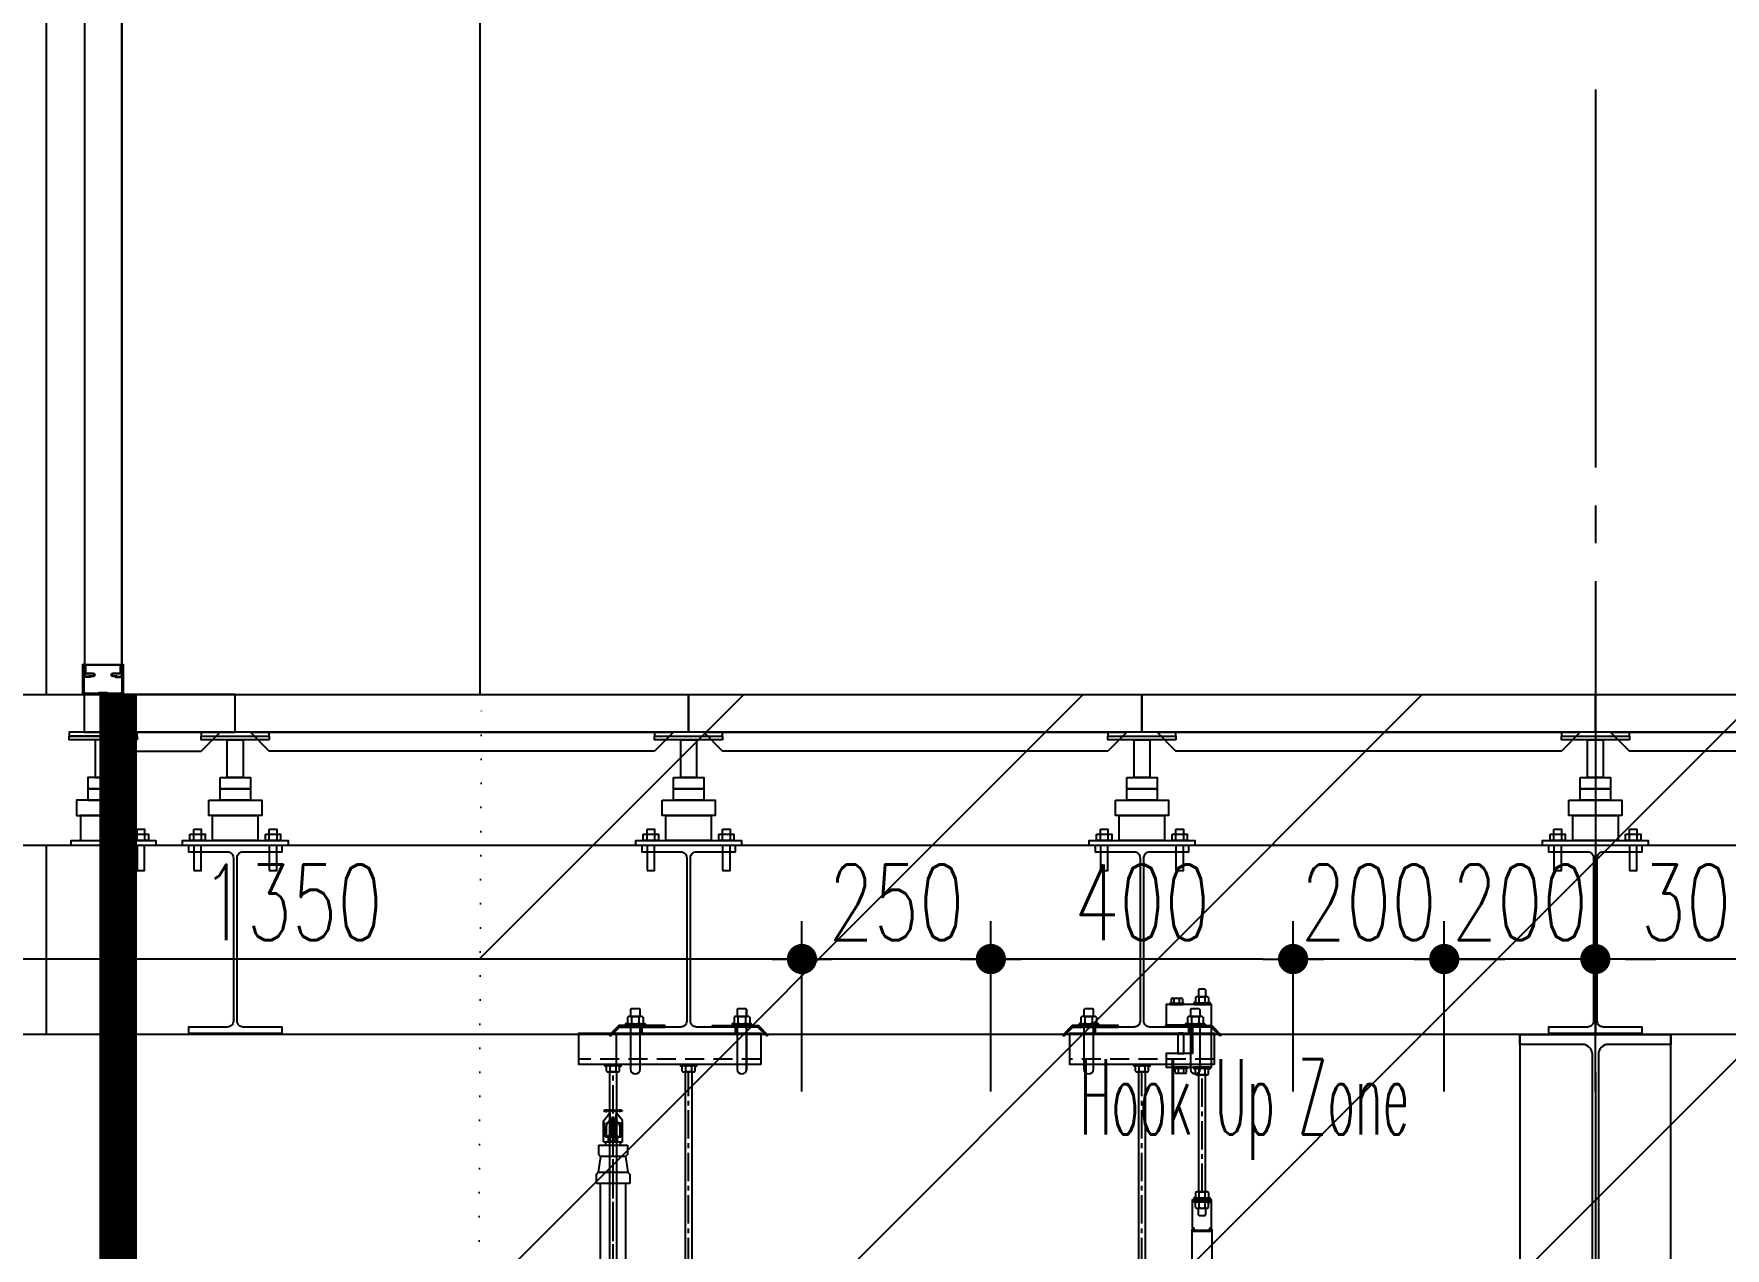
# Model space of a CAD drawing. Header units: millimetres. Extents: x -192235 to 515711, y 45168 to 947868.
# Drawn here: x 130333 to 132572, y 465968 to 467574 of the extents above; entities that cross this region are included whole.
import ezdxf
from ezdxf.enums import TextEntityAlignment as Align

# ---------------------------------------------------------------- set-up
doc = ezdxf.new("R2010")
doc.units = ezdxf.units.MM
doc.header["$LTSCALE"] = 1000
doc.header["$PDMODE"] = 1
for name, pattern in [('CENTER2', [1.125, 0.75, -0.125, 0.125, -0.125]), ('DOT2', [3.175, 0, -3.175]), ('HIDDEN', [0.375, 0.25, -0.125]), ('TPH12-SEC-@20-1$0$CENTERK0', [0.65, 0.5, -0.05, 0.05, -0.05]), ('TPH12-SEC-@20-1$0$CENTERK5', [6.916, 6.667, -0.083, 0.083, -0.083])]:
    doc.linetypes.add(name, pattern=pattern)
for name, color, linetype in [('0-LEVEL LINE', 4, 'DOT2'), ('0-tool', 1, 'Continuous'), ('FS-EQ', 10, 'Continuous'), ('FS-LINE', 10, 'Continuous'), ('FS-Support-1', 2, 'Continuous'), ('LED-Light-L25', 7, 'Continuous'), ('LIGHTING', 2, 'Continuous'), ('LIGHTING-W', 7, 'Continuous'), ('M-DIM', 1, 'Continuous'), ('SM-SEC-Cm$0$SUPPORT', 2, 'Continuous'), ('SUPPORT', 2, 'Continuous'), ('TPH12-SEC-@20-1$0$H-SIN', 252, 'TPH12-SEC-@20-1$0$CENTERK5'), ('TPH12-SEC-@20-1$0$KABE1', 252, 'Continuous'), ('TPH12-SEC-@20-1$0$STEEL-NEDA', 252, 'Continuous'), ('TPH12-SEC-@20-1$0$STEEL2', 252, 'Continuous'), ('TPH12-SEC-@20-1$0$STEEL3', 252, 'Continuous'), ('WY-J-D', 2, 'Continuous'), ('WY-J-U', 2, 'Continuous'), ('YCD-Xfa-Sec-24$0$partition-S', 3, 'Continuous'), ('YCD-Xfa-Sec-24$0$Raised Floor', 1, 'Continuous'), ('YCD-Xfa-Sec-24$0$SEC-RF', 1, 'Continuous'), ('YFM1P-短$0$M-FOUN', 252, 'Continuous')]:
    doc.layers.add(name, color=color, linetype=linetype)
doc.styles.add('aa-txt', font='simplex.shx', dxfattribs={"width": 0.7, "bigfont": 'chineset.shx'})
doc.styles.add('ROMAND', font='romand', dxfattribs={"height": 5})
doc.dimstyles.new('50-DIM', dxfattribs={"dimscale": 50, "dimtxt": 2, "dimasz": 0.8, "dimexe": 1, "dimexo": 1, "dimgap": 0.5, "dimtad": 1, "dimdec": 0, "dimdsep": 46, "dimtxsty": 'aa-txt', "dimblk": 'DOT', "dimcen": 5, "dimclrd": 256, "dimclre": 256, "dimclrt": 256, "dimadec": 0, "dimazin": 0, "dimtfac": 1, "dimtdec": 0, "dimtix": 1, "dimtmove": 2, "dimatfit": 3, "dimldrblk": 'DOT', "dimfxl": 1, "dimtolj": 1, "dimtzin": 0, "dimarcsym": 0})

# ---------------------------------------------------------------- blocks, each defined once
blk = doc.blocks.new('TPH12-SEC-@20-1')
at = {"layer": 'TPH12-SEC-@20-1$0$H-SIN'}
blk.add_line((83854.8, 466700), (201769.6, 466700), dxfattribs=at)
at = {"layer": 'TPH12-SEC-@20-1$0$KABE1'}
blk.add_lwpolyline([(133000, 466700), (133000, 466500), (130000, 466500), (130000, 466700), (133000, 466700)], dxfattribs=at)
at = {"layer": 'TPH12-SEC-@20-1$0$STEEL-NEDA'}
for points in [[(130662, 466500), (130538, 466500), (130538, 466492), (130589.5, 466492, -0.414214), (130597.5, 466484), (130597.5, 466268, -0.414214), (130589.5, 466260), (130538, 466260), (130538, 466252), (130662, 466252), (130662, 466260), (130610.5, 466260, -0.414214), (130602.5, 466268), (130602.5, 466484, -0.414214), (130610.5, 466492), (130662, 466492)], [(131262, 466500), (131138, 466500), (131138, 466492), (131189.5, 466492, -0.414214), (131197.5, 466484), (131197.5, 466268, -0.414214), (131189.5, 466260), (131138, 466260), (131138, 466252), (131262, 466252), (131262, 466260), (131210.5, 466260, -0.414214), (131202.5, 466268), (131202.5, 466484, -0.414214), (131210.5, 466492), (131262, 466492)], [(131862, 466500), (131738, 466500), (131738, 466492), (131789.5, 466492, -0.414214), (131797.5, 466484), (131797.5, 466268, -0.414214), (131789.5, 466260), (131738, 466260), (131738, 466252), (131862, 466252), (131862, 466260), (131810.5, 466260, -0.414214), (131802.5, 466268), (131802.5, 466484, -0.414214), (131810.5, 466492), (131862, 466492)], [(132462, 466500), (132338, 466500), (132338, 466492), (132389.5, 466492, -0.414214), (132397.5, 466484), (132397.5, 466268, -0.414214), (132389.5, 466260), (132338, 466260), (132338, 466252), (132462, 466252), (132462, 466260), (132410.5, 466260, -0.414214), (132402.5, 466268), (132402.5, 466484, -0.414214), (132410.5, 466492), (132462, 466492)]]:
    blk.add_lwpolyline(points, format="xyb", close=True, dxfattribs=at)
at = {"layer": 'TPH12-SEC-@20-1$0$STEEL2'}
blk.add_lwpolyline([(132300, 466250), (132500, 466250), (132500, 466237), (132417, 466237, 0.414214), (132404, 466224), (132404, 465876, 0.414214), (132417, 465863), (132500, 465863), (132500, 465850), (132300, 465850), (132300, 465863), (132383, 465863, 0.414214), (132396, 465876), (132396, 466224, 0.414214), (132383, 466237), (132300, 466237)], format="xyb", close=True, dxfattribs=at)
at = {"layer": 'TPH12-SEC-@20-1$0$STEEL3'}
for p, q in [((130350, 475650), (130350, 466700)), ((130350, 466500), (130350, 466250)), ((145000, 466250), (130000, 466250))]:
    blk.add_line(p, q, dxfattribs=at)
at = {"layer": 'TPH12-SEC-@20-1$0$STEEL3', "linetype": 'TPH12-SEC-@20-1$0$CENTERK0'}
blk.add_line((132400, 467500), (132400, 462400), dxfattribs=at)
at = {"layer": 'TPH12-SEC-@20-1$0$STEEL3'}
blk.add_lwpolyline([(132300, 463950), (132500, 463950), (132500, 466250), (132300, 466250)], close=True, dxfattribs=at)
blk = doc.blocks.new('YFM1P-短')
at = {"layer": 'YFM1P-短$0$M-FOUN', "color": 2, "const_width": 50}
blk.add_lwpolyline([(159555, 465850), (159555, 466700)], dxfattribs=at)
blk = doc.blocks.new('DOT')
at = {"color": 0}
blk.add_line((-1, 0), (1, 0), dxfattribs=at)
at = {"color": 3, "const_width": 0.5}
blk.add_lwpolyline([(-0.25, 0, 1), (0.25, 0, 1)], format="xyb", close=True, dxfattribs=at)
blk = doc.blocks.new('*D174')
at = {"layer": 'DEFPOINTS', "color": 0, "transparency": 16777216}
for p in [(131350, 466350), (131350, 466125), (131600, 466125)]:
    blk.add_point(p, dxfattribs=at)
at = {"layer": 'M-DIM', "lineweight": -2, "transparency": 16777216}
for p, q in [((131350, 466175), (131350, 466400)), ((131600, 466175), (131600, 466400)), ((131560, 466350), (131390, 466350))]:
    blk.add_line(p, q, dxfattribs=at)
at = {"layer": 'M-DIM', "lineweight": -2, "transparency": 16777216, "xscale": 40, "yscale": 40, "zscale": 40, "rotation": 180}
blk.add_blockref('DOT', (131350, 466350), dxfattribs=at)
at = {"layer": 'M-DIM', "lineweight": -2, "transparency": 16777216, "xscale": 40, "yscale": 40, "zscale": 40}
blk.add_blockref('DOT', (131600, 466350), dxfattribs=at)
at = {"layer": 'M-DIM', "transparency": 16777216, "insert": (131475, 466425), "char_height": 100, "attachment_point": 5, "style": 'aa-txt'}
blk.add_mtext('\\A1;250', dxfattribs=at)
blk = doc.blocks.new('_Dot')
at = {"color": 0, "linetype": 'ByBlock', "lineweight": -2}
blk.add_line((-0.5, 0), (-1, 0), dxfattribs=at)
at = {"color": 0, "linetype": 'ByBlock', "const_width": 0.5}
blk.add_lwpolyline([(-0.25, 0, 1), (0.25, 0, 1)], format="xyb", close=True, dxfattribs=at)
blk = doc.blocks.new('*D176')
at = {"layer": 'DEFPOINTS', "color": 0, "transparency": 16777216}
for p in [(131600, 466350), (131600, 466125), (132000, 466125)]:
    blk.add_point(p, dxfattribs=at)
at = {"layer": 'M-DIM', "lineweight": -2, "transparency": 16777216}
for p, q in [((131600, 466175), (131600, 466400)), ((132000, 466175), (132000, 466400)), ((131960, 466350), (131640, 466350))]:
    blk.add_line(p, q, dxfattribs=at)
at = {"layer": 'M-DIM', "lineweight": -2, "transparency": 16777216, "xscale": 40, "yscale": 40, "zscale": 40, "rotation": 180}
blk.add_blockref('DOT', (131600, 466350), dxfattribs=at)
at = {"layer": 'M-DIM', "lineweight": -2, "transparency": 16777216, "xscale": 40, "yscale": 40, "zscale": 40}
blk.add_blockref('DOT', (132000, 466350), dxfattribs=at)
at = {"layer": 'M-DIM', "transparency": 16777216, "insert": (131800, 466425), "char_height": 100, "attachment_point": 5, "style": 'aa-txt'}
blk.add_mtext('\\A1;400', dxfattribs=at)
blk = doc.blocks.new('*D177')
at = {"layer": 'DEFPOINTS', "color": 0, "transparency": 16777216}
for p in [(132000, 466350), (132000, 466125), (132200, 466125)]:
    blk.add_point(p, dxfattribs=at)
at = {"layer": 'M-DIM', "lineweight": -2, "transparency": 16777216}
for p, q in [((132000, 466175), (132000, 466400)), ((132200, 466175), (132200, 466400)), ((131960, 466350), (131920, 466350)), ((132200, 466350), (132000, 466350)), ((132240, 466350), (132280, 466350))]:
    blk.add_line(p, q, dxfattribs=at)
at = {"layer": 'M-DIM', "lineweight": -2, "transparency": 16777216, "xscale": 40, "yscale": 40, "zscale": 40}
blk.add_blockref('DOT', (132000, 466350), dxfattribs=at)
at = {"layer": 'M-DIM', "lineweight": -2, "transparency": 16777216, "xscale": 40, "yscale": 40, "zscale": 40, "rotation": 180}
blk.add_blockref('DOT', (132200, 466350), dxfattribs=at)
at = {"layer": 'M-DIM', "transparency": 16777216, "insert": (132100, 466425), "char_height": 100, "attachment_point": 5, "style": 'aa-txt'}
blk.add_mtext('\\A1;200', dxfattribs=at)
blk = doc.blocks.new('*D178')
at = {"layer": 'DEFPOINTS', "color": 0, "transparency": 16777216}
for p in [(132200, 466350), (132200, 466125), (132400, 466125)]:
    blk.add_point(p, dxfattribs=at)
at = {"layer": 'M-DIM', "lineweight": -2, "transparency": 16777216}
for p, q in [((132200, 466175), (132200, 466400)), ((132400, 466175), (132400, 466400)), ((132160, 466350), (132120, 466350)), ((132400, 466350), (132200, 466350)), ((132440, 466350), (132480, 466350))]:
    blk.add_line(p, q, dxfattribs=at)
at = {"layer": 'M-DIM', "lineweight": -2, "transparency": 16777216, "xscale": 40, "yscale": 40, "zscale": 40}
blk.add_blockref('DOT', (132200, 466350), dxfattribs=at)
at = {"layer": 'M-DIM', "lineweight": -2, "transparency": 16777216, "xscale": 40, "yscale": 40, "zscale": 40, "rotation": 180}
blk.add_blockref('DOT', (132400, 466350), dxfattribs=at)
at = {"layer": 'M-DIM', "transparency": 16777216, "insert": (132300, 466425), "char_height": 100, "attachment_point": 5, "style": 'aa-txt'}
blk.add_mtext('\\A1;200', dxfattribs=at)
blk = doc.blocks.new('*D192')
at = {"layer": 'DEFPOINTS', "color": 0, "transparency": 16777216}
for p in [(132400, 466350), (132400, 466125), (132700, 466125)]:
    blk.add_point(p, dxfattribs=at)
at = {"layer": 'M-DIM', "lineweight": -2, "transparency": 16777216}
for p, q in [((132400, 466175), (132400, 466400)), ((132700, 466175), (132700, 466400)), ((132660, 466350), (132440, 466350))]:
    blk.add_line(p, q, dxfattribs=at)
at = {"layer": 'M-DIM', "lineweight": -2, "transparency": 16777216, "xscale": 40, "yscale": 40, "zscale": 40, "rotation": 180}
blk.add_blockref('DOT', (132400, 466350), dxfattribs=at)
at = {"layer": 'M-DIM', "lineweight": -2, "transparency": 16777216, "xscale": 40, "yscale": 40, "zscale": 40}
blk.add_blockref('DOT', (132700, 466350), dxfattribs=at)
at = {"layer": 'M-DIM', "transparency": 16777216, "insert": (132550, 466425), "char_height": 100, "attachment_point": 5, "style": 'aa-txt'}
blk.add_mtext('\\A1;300', dxfattribs=at)
blk = doc.blocks.new('*D199')
at = {"layer": 'DEFPOINTS', "color": 0, "transparency": 16777216}
for p in [(130000, 466350), (130000, 466125), (131350, 466125)]:
    blk.add_point(p, dxfattribs=at)
at = {"layer": 'M-DIM', "lineweight": -2, "transparency": 16777216}
for p, q in [((130000, 466175), (130000, 466400)), ((131350, 466175), (131350, 466400)), ((131310, 466350), (130040, 466350))]:
    blk.add_line(p, q, dxfattribs=at)
at = {"layer": 'M-DIM', "lineweight": -2, "transparency": 16777216, "xscale": 40, "yscale": 40, "zscale": 40, "rotation": 180}
blk.add_blockref('DOT', (130000, 466350), dxfattribs=at)
at = {"layer": 'M-DIM', "lineweight": -2, "transparency": 16777216, "xscale": 40, "yscale": 40, "zscale": 40}
blk.add_blockref('DOT', (131350, 466350), dxfattribs=at)
at = {"layer": 'M-DIM', "transparency": 16777216, "insert": (130675, 466425), "char_height": 100, "attachment_point": 5, "style": 'aa-txt'}
blk.add_mtext('\\A1;1350', dxfattribs=at)
blk = doc.blocks.new('SP-H-1')
at = {"layer": 'FS-EQ'}
for p, q in [((-1.24, 8.35), (-0.45, 9.3)), ((-1.21, 9.66), (-1.21, 9.57)), ((-1.21, 9.66), (-1.13, 9.66)), ((-1.21, 9.57), (-1.13, 9.57)), ((-1.13, 9.66), (-1.13, 9.57)), ((-1.13, 9.63), (-1.13, 9.57)), ((-0.99, 9.62), (-0.77, 9.61)), ((-0.99, 9.62), (-0.99, 9.53)), ((-0.99, 9.53), (-0.77, 9.52)), ((-0.83, 9.7), (0.83, 9.7)), ((-0.77, 9.61), (-0.77, 9.52)), ((-0.62, 9.61), (-0.35, 9.61)), ((-0.62, 9.61), (-0.62, 9.52)), ((-0.62, 9.52), (-0.35, 9.52)), ((-0.35, 9.61), (-0.35, 9.52)), ((-0.14, 9.6), (-0.13, 9.66)), ((-0.14, 9.61), (0.14, 9.61)), ((-0.14, 9.61), (-0.14, 9.52)), ((-0.14, 9.52), (0.14, 9.52)), ((0.14, 9.6), (0.13, 9.66)), ((0.14, 9.61), (0.14, 9.52)), ((0.35, 9.61), (0.35, 9.52)), ((0.62, 9.61), (0.35, 9.61)), ((0.62, 9.52), (0.35, 9.52)), ((1.24, 8.35), (0.45, 9.3)), ((0.62, 9.61), (0.62, 9.52)), ((0.99, 9.62), (0.77, 9.61)), ((0.77, 9.61), (0.77, 9.52)), ((0.99, 9.53), (0.77, 9.52)), ((0.99, 9.62), (0.99, 9.53)), ((1.13, 9.66), (1.13, 9.57)), ((1.22, 9.66), (1.13, 9.66)), ((1.13, 9.63), (1.13, 9.57)), ((1.22, 9.57), (1.13, 9.57)), ((1.22, 9.66), (1.22, 9.57)), ((1.22, 9.6), (1.22, 9.57)), ((-1.25, 5.5), (-1.25, 8.29)), ((-1.02, 6.2), (-1.24, 8.25)), ((-0.9, 8.07), (-0.9, 6.2)), ((-0.3, 8.55), (-0.79, 7.9)), ((-0.32, 8.6), (0.32, 8.6)), ((-0.3, 8.55), (0.3, 8.55)), ((-0.25, 8.16), (-0.25, 6.4)), ((0.25, 8.16), (0.25, 6.4)), ((0.3, 8.55), (0.79, 7.9)), ((0.9, 8.1), (0.9, 6.2)), ((1.03, 6.2), (1.24, 8.25)), ((1.25, 5.5), (1.25, 8.29)), ((-1.9, 5.1), (1.9, 5.1)), ((-1.25, 5.5), (1.25, 5.5)), ((-1.02, 6.2), (1.03, 6.2)), ((-0.6, 5.5), (-0.6, 6.4)), ((-0.6, 6.4), (0.6, 6.4)), ((0.6, 5.5), (0.6, 6.4))]:
    blk.add_line(p, q, dxfattribs=at)
for centre, radius, start, end in [((-0.93, 8.75), 0.955, 84.0829, 107.6622), ((-0.92, 9.1), 0.592, 87.634, 110.8646), ((-0.74, 9.01), 0.681, 107.7143, 125.0736), ((-0.75, 9.26), 0.433, 91.8537, 123.1257), ((-0.83, 9.35), 0.347, 78.6251, 99.8563), ((-0.49, 9.38), 0.315, 104.4487, 153.9759), ((-0.6, 9.46), 0.226, 88.1263, 139.7268), ((-0.46, 9.49), 0.204, 100.0382, 141.9173), ((-0.56, 8.91), 0.784, 84.9677, 92.2638), ((2.27, 9.44), 2.72, 178.7323, 199.1653), ((-0.26, 9.6), 0.0861, 105.0543, 169.5675), ((-0.09, 9.48), 0.262, 131.7568, 170.5499), ((-0.23, 9.53), 0.161, 53.7998, 110.9693), ((-0.21, 9.56), 0.123, 53.4161, 115.819), ((0.23, 9.53), 0.161, 69.0307, 126.2002), ((0.21, 9.56), 0.123, 64.181, 126.5839), ((0.09, 9.48), 0.262, 9.4501, 48.2432), ((0.26, 9.6), 0.0861, 10.4325, 74.9457), ((-2.27, 9.44), 2.72, 340.8347, 1.2677), ((0.56, 8.91), 0.784, 87.7362, 95.0323), ((0.46, 9.49), 0.204, 38.0827, 79.9618), ((0.49, 9.38), 0.315, 26.0241, 75.5513), ((0.6, 9.46), 0.226, 40.2732, 91.8737), ((0.83, 9.35), 0.347, 80.1437, 101.3749), ((0.75, 9.26), 0.433, 56.8743, 88.1463), ((0.93, 8.75), 0.955, 72.3378, 95.9171), ((0.92, 9.1), 0.592, 69.1354, 92.366), ((0.74, 9.01), 0.681, 54.9264, 72.2857), ((-1.11, 8.29), 0.139, 157.0298, 197.1193), ((-0.51, 7.64), 0.388, 136.5249, 182.9908), ((0, 8.12), 0.254, 10.4828, 169.5172), ((-0.03, 8.43), 0.184, 139.0501, 221.9684), ((0.03, 8.43), 0.184, 318.6569, 40.9499), ((0.51, 7.64), 0.388, 357.0092, 43.4751), ((1.11, 8.29), 0.139, 342.8807, 22.9702), ((-1.24, 5.27), 0.303, 326.9119, 50.7686), ((1.33, 5.25), 0.371, 138.0713, 204.2482)]:
    blk.add_arc(centre, radius, start, end, dxfattribs=at)
at = {"layer": 'FS-LINE'}
for p, q in [((-1.9, 3.85), (-1.9, 5.1)), ((-1.9, 5.1), (1.9, 5.1)), ((1.9, 5.1), (1.9, 3.85)), ((-1.65, 3.6), (-1.95, 1.5)), ((-1.9, 3.85), (-1.65, 3.6)), ((1.9, 3.85), (1.65, 3.6)), ((1.65, 3.6), (1.95, 1.5)), ((-2.2, 1.25), (-1.95, 1.5)), ((-2.2, 0), (-2.2, 1.25)), ((2.2, 0), (-2.2, 0)), ((2.2, 1.25), (1.95, 1.5)), ((2.2, 1.25), (2.2, 0))]:
    blk.add_line(p, q, dxfattribs=at)
for points in [[(1.65, 3.6), (-1.65, 3.6)], [(-1.95, 1.5), (1.95, 1.5)]]:
    blk.add_lwpolyline(points, dxfattribs=at)
at = {"layer": 'FS-EQ', "style": 'ROMAND'}
blk.add_text('V27', height=0.35, rotation=180, dxfattribs=at).set_placement((0.01, 5.84), align=Align.MIDDLE)
blk = doc.blocks.new('Nut-M10')
for p, q in [((-10.9, 1.5), (-10.9, 0.5)), ((-8.7, 2.8), (-10.6, 2)), ((-10.4, 2), (10.4, 2)), ((-10.4, 0), (10.4, 0)), ((-8.7, 9.2), (-8.7, 2.8)), ((6.5, 10), (-6.5, 10)), ((-4.3, 9.2), (-4.3, 2.8)), ((4.3, 2.8), (4.3, 9.2)), ((8.7, 9.2), (8.7, 2.8)), ((8.7, 2.8), (10.6, 2)), ((10.9, 1.5), (10.9, 0.5))]:
    blk.add_line(p, q)
for centre, radius, start, end in [((-10.4, 1.5), 0.5, 90, 180), ((-10.4, 0.5), 0.5, 180, 270), ((-6.5, 6.7), 3.33, 49.441, 130.559), ((-6.5, 5.3), 3.33, 229.441, 310.559), ((0, -2.1), 12.1, 69.065, 110.935), ((0, 14.1), 12.1, 249.065, 290.935), ((6.5, 6.7), 3.33, 49.441, 130.559), ((6.5, 5.3), 3.33, 229.441, 310.559), ((10.4, 1.5), 0.5, 0, 90), ((10.4, 0.5), 0.5, 270, 0)]:
    blk.add_arc(centre, radius, start, end)
blk = doc.blocks.new('Nut-M8')
for p, q in [((-8.9, 1.2), (-8.9, 0.4)), ((-7.5, 2.2), (-8.7, 1.5)), ((-8.5, 1.6), (8.6, 1.6)), ((-8.5, 0), (8.6, 0)), ((-7.5, 7.3), (-7.5, 2.2)), ((5.6, 8), (-5.6, 8)), ((-3.8, 7.3), (-3.8, 2.2)), ((3.8, 2.2), (3.8, 7.3)), ((7.5, 7.3), (7.5, 2.2)), ((7.5, 2.2), (8.7, 1.5)), ((9, 1.2), (9, 0.4))]:
    blk.add_line(p, q)
for centre, radius, start, end in [((-8.5, 1.2), 0.4, 90, 180), ((-8.5, 0.4), 0.4, 180, 270), ((-5.6, 5), 3.03, 51.7868, 128.2132), ((-5.6, 4.6), 3.03, 231.7868, 308.2132), ((0, -3.2), 11.2, 70.3471, 109.6529), ((0, 12.8), 11.2, 250.3471, 289.6529), ((5.6, 5), 3.03, 51.7868, 128.2132), ((5.6, 4.6), 3.03, 231.7868, 308.2132), ((8.6, 1.2), 0.4, 0, 90), ((8.6, 0.4), 0.4, 270, 0)]:
    blk.add_arc(centre, radius, start, end)
blk = doc.blocks.new('Nut-M12')
for p, q in [((-13, 1.8), (-13, 0.6)), ((-10.4, 3.3), (-12.6, 2.3)), ((-12.4, 2.4), (12.4, 2.4)), ((-12.4, 0), (12.4, 0)), ((-10.4, 11), (-10.4, 3.3)), ((7.8, 12), (-7.8, 12)), ((-5.2, 11), (-5.2, 3.3)), ((5.2, 3.3), (5.2, 11)), ((10.4, 11), (10.4, 3.3)), ((10.4, 3.3), (12.6, 2.3)), ((13, 1.8), (13, 0.6))]:
    blk.add_line(p, q)
for centre, radius, start, end in [((-12.4, 1.8), 0.6, 90, 180), ((-12.4, 0.6), 0.6, 180, 270), ((-7.8, 8), 4.03, 49.8296, 130.1704), ((-7.8, 6.4), 4.03, 229.8296, 310.1704), ((0, -2.7), 14.7, 69.2784, 110.7216), ((0, 17.1), 14.7, 249.2784, 290.7216), ((7.8, 8), 4.03, 49.8296, 130.1704), ((7.8, 6.4), 4.03, 229.8296, 310.1704), ((12.4, 1.8), 0.6, 0, 90), ((12.4, 0.6), 0.6, 270, 0)]:
    blk.add_arc(centre, radius, start, end)
blk = doc.blocks.new('FS-L25-L-100')
at = {"layer": 'FS-LINE'}
h = blk.add_hatch(dxfattribs=at)
h.set_pattern_fill('ANSI31', color=1, scale=15, style=0)
h.set_pattern_definition([(45, (139728.326, 401638.76), (-33.67596, 33.67596), [])])
edge = h.paths.add_edge_path()
edge.add_arc((175500, 465660.2), 30.2, 90, 270)
edge.add_arc((175500, 465645.1), 15.1, 270, 450)
edge.add_arc((175500, 465675.2), 15.1, 90, 270, ccw=False)
at = {"layer": 'FS-LINE', "color": 1, "linetype": 'CENTER2', "ltscale": 0.05}
for p, q in [((175500, 465710.3), (175500, 466150)), ((175500, 465610), (175500, 465710.3)), ((175550.2, 465660.2), (175449.8, 465660.2))]:
    blk.add_line(p, q, dxfattribs=at)
at = {"layer": 'FS-LINE'}
for p, q in [((175483.3, 465711.5), (175483.3, 466053)), ((175516.7, 465711.5), (175516.7, 466053)), ((175483.3, 465695.5), (175480.3, 465689)), ((175516.7, 465695.5), (175519.7, 465689))]:
    blk.add_line(p, q, dxfattribs=at)
blk.add_lwpolyline([(175478.5, 465695.5), (175521.5, 465695.5), (175521.5, 465711.5), (175478.5, 465711.5)], close=True, dxfattribs=at)
blk.add_lwpolyline([(175500, 465690.3, 1), (175500, 465660.2, -1), (175500, 465630, -1)], format="xyb", close=True, dxfattribs=at)
for radius in [35, 30.2]:
    blk.add_circle((175500, 465660.2), radius, dxfattribs=at)
at = {"layer": 'FS-Support-1', "linetype": 'HIDDEN', "ltscale": 0.1}
blk.add_line((175695.5, 466217.7), (175454.5, 466217.7), dxfattribs=at)
at = {"layer": 'FS-Support-1', "linetype": 'CENTER2', "ltscale": 0.05}
blk.add_line((175500, 465752), (175500, 466200.7), dxfattribs=at)
at = {"layer": 'FS-Support-1', "ltscale": 0.1}
blk.add_lwpolyline([(175695.5, 466210.7), (175454.5, 466210.7), (175454.5, 466252), (175695.5, 466252)], close=True, dxfattribs=at)
at = {"layer": 'FS-Support-1'}
for points in [[(175500.8, 466252.2), (175508.5, 466260), (175568.5, 466260), (175568.5, 466262), (175507.7, 466262), (175499.4, 466253.7), (175500.8, 466252.2)], [(175703.5, 466248), (175691.5, 466260), (175631.5, 466260), (175631.5, 466262), (175692.3, 466262), (175704.9, 466249.4), (175703.5, 466248)]]:
    blk.add_lwpolyline(points, dxfattribs=at)
for points in [[(175535.8, 466204.3), (175535.8, 466260), (175523.1, 466260), (175523.1, 466204.3, 1)], [(175676.8, 466204.3), (175676.8, 466260), (175664.1, 466260), (175664.1, 466204.3, 1)]]:
    blk.add_lwpolyline(points, format="xyb", close=True, dxfattribs=at)
blk.add_lwpolyline([(175495.2, 465752), (175504.8, 465752), (175504.8, 466200.7), (175495.2, 466200.7)], close=True, dxfattribs=at)
at = {"layer": 'SUPPORT', "linetype": 'CENTER2', "ltscale": 0.05}
blk.add_line((175469.8, 465702), (175530.2, 465702), dxfattribs=at)
at = {"layer": 'SUPPORT'}
for points in [[(175524.1, 466284), (175523.1, 466283), (175523.1, 466274), (175535.8, 466274), (175535.8, 466283), (175534.8, 466284)], [(175665.1, 466284), (175664.1, 466283), (175664.1, 466274), (175676.8, 466274), (175676.8, 466283), (175675.8, 466284)], [(175522.8, 465739), (175477.2, 465739), (175466.8, 465733), (175466.8, 465687), (175463.8, 465687), (175463.8, 465734.7), (175476.4, 465742), (175523.6, 465742), (175536.2, 465734.7), (175536.2, 465687), (175533.2, 465687), (175533.2, 465733)], [(175503.8, 465719), (175504.8, 465720), (175504.8, 465729), (175495.2, 465729), (175495.2, 465720), (175496.2, 465719)], [(175469.8, 465698.1), (175469.8, 465706), (175530.2, 465706), (175530.2, 465698.1)], [(175554.2, 465705), (175553.2, 465706), (175544.2, 465706), (175544.2, 465698.1), (175553.2, 465698.1), (175554.2, 465699.1)]]:
    blk.add_lwpolyline(points, close=True, dxfattribs=at)
blk.add_lwpolyline([(175533.2, 465660.2, -1), (175466.8, 465660.2), (175466.8, 465717), (175469.8, 465717), (175469.8, 465660.2, 1), (175530.2, 465660.2), (175530.2, 465717), (175533.2, 465717)], format="xyb", close=True, dxfattribs=at)
at = {"layer": 'FS-LINE', "xscale": 10, "yscale": 10, "zscale": 10}
blk.add_blockref('SP-H-1', (175500, 466053), dxfattribs=at)
at = {"layer": 'SUPPORT'}
for name, p in [('Nut-M12', (175529.5, 466262)), ('Nut-M12', (175670.5, 466262)), ('Nut-M10', (175500, 465742))]:
    blk.add_blockref(name, p, dxfattribs=at)
for name, p, rotation in [('Nut-M10', (175500, 466210.7), 180), ('Nut-M10', (175500, 465739), 180), ('Nut-M8', (175463.8, 465702), 90), ('Nut-M8', (175536.2, 465702), 270)]:
    blk.add_blockref(name, p, dxfattribs=dict(at, rotation=rotation))
blk = doc.blocks.new('SP-L25-25')
at = {"layer": 'FS-LINE'}
blk.add_blockref('FS-L25-L-100', (-44400, 0), dxfattribs=at)
blk = doc.blocks.new('YCD-Xfa-Sec-24')
at = {"layer": 'YCD-Xfa-Sec-24$0$partition-S'}
for p, q in [((579550, 401173.3), (579550, 396724.8)), ((579550.6, 401173.2), (579550.6, 396724.8)), ((579599.4, 401173.2), (579599.4, 396724.8)), ((579549.8, 396740), (579548.3, 396740)), ((579548.3, 396740), (579548.3, 396700)), ((579549.8, 396730), (579549.3, 396738.8)), ((579549.3, 396738.8), (579549.8, 396738.8)), ((579549.8, 396738.8), (579549.8, 396740)), ((579549.8, 396703), (579549.8, 396730)), ((579551.1, 396737.9), (579551.1, 396728.9)), ((579559, 396723.6), (579551.8, 396723.6)), ((579559, 396723), (579551.8, 396723)), ((579551.9, 396728.9), (579551.9, 396737.9)), ((579597.4, 396739.4), (579552.6, 396739.4)), ((579552.6, 396738.6), (579597.4, 396738.6)), ((579562.2, 396728.2), (579552.6, 396728.2)), ((579552.6, 396727.4), (579562.2, 396727.4)), ((579562.2, 396724.4), (579556.1, 396724.4)), ((579556.1, 396724.4), (579556.1, 396723.6)), ((579556.1, 396723.6), (579562.2, 396723.6)), ((579559, 396723), (579559, 396723.6)), ((579563.2, 396726.4), (579563.2, 396725.4)), ((579564, 396725.4), (579564, 396726.4)), ((579586, 396726.4), (579586, 396725.4)), ((579586.8, 396725.4), (579586.8, 396726.4)), ((579597.4, 396728.2), (579587.8, 396728.2)), ((579587.8, 396727.4), (579597.4, 396727.4)), ((579593.9, 396724.4), (579587.8, 396724.4)), ((579587.8, 396723.6), (579593.9, 396723.6)), ((579591, 396723.6), (579598.2, 396723.6)), ((579591, 396723), (579591, 396723.6)), ((579591, 396723), (579598.2, 396723)), ((579593.9, 396723.6), (579593.9, 396724.4)), ((579598.1, 396737.9), (579598.1, 396728.9)), ((579598.9, 396728.9), (579598.9, 396737.9)), ((579601.8, 396740), (579600.3, 396740)), ((579600.3, 396740), (579600.3, 396738.8)), ((579600.3, 396738.8), (579600.8, 396738.8)), ((579600.8, 396738.8), (579600.3, 396730)), ((579600.3, 396730), (579600.3, 396703)), ((579601.8, 396700), (579601.8, 396740)), ((579551.3, 396701.5), (579549.8, 396703)), ((579568.5, 396701.5), (579551.3, 396701.5)), ((579570, 396702.5), (579568.5, 396701.5)), ((579574.5, 396702.5), (579570, 396702.5)), ((579575, 396702.2), (579574.5, 396702.5)), ((579575.5, 396702.5), (579575, 396702.2)), ((579580, 396702.5), (579575.5, 396702.5)), ((579581.5, 396701.5), (579580, 396702.5)), ((579598.8, 396701.5), (579581.5, 396701.5)), ((579600.3, 396703), (579598.8, 396701.5)), ((579548.3, 396700), (579601.8, 396700))]:
    blk.add_line(p, q, dxfattribs=at)
for centre, radius, start, end in [((579551.8, 396724.8), 1.78, 179.3327, 270.2764), ((579551.8, 396724.8), 1.2, 180, 270), ((579552.6, 396737.9), 1.5, 90, 180), ((579552.6, 396728.9), 1.5, 180, 270), ((579552.6, 396737.9), 0.698, 90, 180), ((579552.6, 396728.9), 0.698, 180, 270), ((579562.2, 396726.4), 1.79, 0, 90), ((579562.2, 396726.4), 0.997, 0, 90), ((579562.2, 396725.4), 1.79, 270, 0), ((579562.2, 396725.4), 0.997, 270, 0), ((579587.8, 396726.4), 1.79, 90, 180), ((579587.8, 396725.4), 1.79, 180, 270), ((579587.8, 396726.4), 0.997, 90, 180), ((579587.8, 396725.4), 0.997, 180, 270), ((579597.4, 396737.9), 1.5, 0, 90), ((579597.4, 396737.9), 0.698, 0, 90), ((579597.4, 396728.9), 0.698, 270, 0), ((579597.4, 396728.9), 1.5, 270, 0), ((579598.2, 396724.8), 1.8, 270, 360), ((579598.2, 396724.8), 1.2, 270, 360)]:
    blk.add_arc(centre, radius, start, end, dxfattribs=at)
at = {"layer": 'YCD-Xfa-Sec-24$0$Raised Floor'}
for points in [[(577600, 396700), (577000, 396700), (577000, 396650), (577600, 396650)], [(578200, 396700), (577600, 396700), (577600, 396650), (578200, 396650)], [(578800, 396700), (578200, 396700), (578200, 396650), (578800, 396650)], [(579400, 396700), (578800, 396700), (578800, 396650), (579400, 396650)], [(579400, 396700), (579600, 396700), (579600, 396650), (579400, 396650)], [(577045, 396625), (577555, 396625), (577580, 396650), (577020, 396650)], [(577555, 396650), (577645, 396650), (577645, 396645), (577555, 396645)], [(577555, 396640), (577645, 396640), (577645, 396645), (577555, 396645)], [(577610.5, 396640), (577589.5, 396640), (577589.5, 396590), (577610.5, 396590)], [(577645, 396625), (578155, 396625), (578180, 396650), (577620, 396650)], [(578155, 396650), (578245, 396650), (578245, 396645), (578155, 396645)], [(578155, 396640), (578245, 396640), (578245, 396645), (578155, 396645)], [(578210.5, 396640), (578189.5, 396640), (578189.5, 396590), (578210.5, 396590)], [(578245, 396625), (578755, 396625), (578780, 396650), (578220, 396650)], [(578755, 396650), (578845, 396650), (578845, 396645), (578755, 396645)], [(578755, 396640), (578845, 396640), (578845, 396645), (578755, 396645)], [(578810.5, 396640), (578789.5, 396640), (578789.5, 396590), (578810.5, 396590)], [(578845, 396625), (579355, 396625), (579380, 396650), (578820, 396650)], [(579355, 396650), (579445, 396650), (579445, 396645), (579355, 396645)], [(579355, 396640), (579445, 396640), (579445, 396645), (579355, 396645)], [(579410.5, 396640), (579389.5, 396640), (579389.5, 396590), (579410.5, 396590)], [(579555, 396625), (579445, 396625), (579420, 396650), (579580, 396650)], [(579564.5, 396640), (579585.5, 396640), (579585.5, 396590), (579564.5, 396590)], [(577620, 396590), (577580, 396590), (577580, 396575), (577620, 396575)], [(578220, 396590), (578180, 396590), (578180, 396575), (578220, 396575)], [(578820, 396590), (578780, 396590), (578780, 396575), (578820, 396575)], [(579420, 396590), (579380, 396590), (579380, 396575), (579420, 396575)], [(579555, 396590), (579595, 396590), (579595, 396575), (579555, 396575)], [(577620, 396575), (577580, 396575), (577580, 396560), (577620, 396560)], [(578220, 396575), (578180, 396575), (578180, 396560), (578220, 396560)], [(578820, 396575), (578780, 396575), (578780, 396560), (578820, 396560)], [(579420, 396575), (579380, 396575), (579380, 396560), (579420, 396560)], [(579555, 396575), (579595, 396575), (579595, 396560), (579555, 396560)], [(577635, 396560), (577565, 396560), (577565, 396540), (577635, 396540)], [(578235, 396560), (578165, 396560), (578165, 396540), (578235, 396540)], [(578835, 396560), (578765, 396560), (578765, 396540), (578835, 396540)], [(579435, 396560), (579365, 396560), (579365, 396540), (579435, 396540)], [(579540, 396560), (579610, 396560), (579610, 396540), (579540, 396540)], [(577555, 396522), (577545, 396522), (577545, 396507), (577555, 396507)], [(577630, 396540), (577570, 396540), (577570, 396507), (577630, 396507)], [(577655, 396522), (577645, 396522), (577645, 396507), (577655, 396507)], [(578155, 396522), (578145, 396522), (578145, 396507), (578155, 396507)], [(578230, 396540), (578170, 396540), (578170, 396507), (578230, 396507)], [(578255, 396522), (578245, 396522), (578245, 396507), (578255, 396507)], [(578755, 396522), (578745, 396522), (578745, 396507), (578755, 396507)], [(578830, 396540), (578770, 396540), (578770, 396507), (578830, 396507)], [(578855, 396522), (578845, 396522), (578845, 396507), (578855, 396507)], [(579355, 396522), (579345, 396522), (579345, 396507), (579355, 396507)], [(579430, 396540), (579370, 396540), (579370, 396507), (579430, 396507)], [(579455, 396522), (579445, 396522), (579445, 396507), (579455, 396507)], [(579545, 396540), (579605, 396540), (579605, 396507), (579545, 396507)], [(577530, 396500), (577670, 396500), (577670, 396507), (577530, 396507)], [(577560, 396515), (577540, 396515), (577540, 396507), (577560, 396507)], [(577555, 396467), (577545, 396467), (577545, 396500), (577555, 396500)], [(577660, 396515), (577640, 396515), (577640, 396507), (577660, 396507)], [(577655, 396467), (577645, 396467), (577645, 396500), (577655, 396500)], [(578130, 396500), (578270, 396500), (578270, 396507), (578130, 396507)], [(578160, 396515), (578140, 396515), (578140, 396507), (578160, 396507)], [(578155, 396467), (578145, 396467), (578145, 396500), (578155, 396500)], [(578260, 396515), (578240, 396515), (578240, 396507), (578260, 396507)], [(578255, 396467), (578245, 396467), (578245, 396500), (578255, 396500)], [(578730, 396500), (578870, 396500), (578870, 396507), (578730, 396507)], [(578760, 396515), (578740, 396515), (578740, 396507), (578760, 396507)], [(578755, 396467), (578745, 396467), (578745, 396500), (578755, 396500)], [(578860, 396515), (578840, 396515), (578840, 396507), (578860, 396507)], [(578855, 396467), (578845, 396467), (578845, 396500), (578855, 396500)], [(579330, 396500), (579470, 396500), (579470, 396507), (579330, 396507)], [(579360, 396515), (579340, 396515), (579340, 396507), (579360, 396507)], [(579355, 396467), (579345, 396467), (579345, 396500), (579355, 396500)], [(579460, 396515), (579440, 396515), (579440, 396507), (579460, 396507)], [(579455, 396467), (579445, 396467), (579445, 396500), (579455, 396500)]]:
    blk.add_lwpolyline(points, close=True, dxfattribs=at)
at = {"layer": 'YCD-Xfa-Sec-24$0$Raised Floor', "elevation": 0}
for points in [[(579530, 396650), (579620, 396650), (579620, 396645), (579530, 396645)], [(579530, 396522), (579520, 396522), (579520, 396507), (579530, 396507)], [(579505, 396500), (579617.1, 396500), (579617.1, 396507), (579505, 396507)], [(579535, 396515), (579515, 396515), (579515, 396507), (579535, 396507)], [(579530, 396467), (579520, 396467), (579520, 396500), (579530, 396500)]]:
    blk.add_lwpolyline(points, close=True, dxfattribs=at)
at = {"layer": 'YCD-Xfa-Sec-24$0$SEC-RF'}
blk.add_line((579530, 396645, 0), (579620, 396645, 0), dxfattribs=at)
at = {"layer": 'YCD-Xfa-Sec-24$0$SEC-RF', "elevation": 0}
blk.add_lwpolyline([(579530, 396640), (579620, 396640), (579620, 396645), (579530, 396645)], close=True, dxfattribs=at)
blk = doc.blocks.new('HG-S-r')
blk.add_lwpolyline([(0.87, 5), (0.77, 4.9), (0.77, 4), (1.73, 4), (1.73, 4.9), (1.63, 5)], close=True)
blk.add_lwpolyline([(-0.5, 0.3), (0, 0.3), (0, -3.5), (-3.5, -3.5), (-3.5, -5.3), (2.5, -5.3), (2.5, 3), (-3.5, 3), (-3.5, 0.3), (-0.5, 0.3), (-0.5, 0), (-3.5, 0), (-3.5, 0.3)])
at = {"xscale": 0.1, "yscale": 0.1, "zscale": 0.1}
for name, p in [('Nut-M8', (-2.1, 3)), ('Nut-M10', (1.25, 3))]:
    blk.add_blockref(name, p, dxfattribs=at)
at = {"xscale": 0.1, "yscale": 0.1, "zscale": 0.1, "rotation": 180}
for name, p in [('Nut-M8', (-1.55, -5.3)), ('Nut-M10', (1.25, -5.3))]:
    blk.add_blockref(name, p, dxfattribs=at)
blk = doc.blocks.new('WY-J-U')
at = {"layer": 'WY-J-U'}
for p, q in [((-12.5, 42), (12.5, 42)), ((-12.5, 4.5), (-12.5, 42)), ((-12.5, 40.5), (12.5, 40.5)), ((12.5, 4.5), (12.5, 42)), ((-12.5, 4.5), (-10.5, 4.5)), ((-12.5, 1.5), (12.5, 1.5)), ((-12.5, 0), (-12.5, 1.5)), ((-12.5, 0), (12.5, 0)), ((-10.5, 1.5), (-10.5, 4.5)), ((10.5, 1.5), (10.5, 4.5)), ((10.5, 4.5), (12.5, 4.5)), ((12.5, 0), (12.5, 1.5))]:
    blk.add_line(p, q, dxfattribs=at)
blk = doc.blocks.new('LED-38W-W')
blk.add_circle((0, -45), 13)
at = {"layer": 'LIGHTING-W'}
for p, q in [((-15, 0), (15, 0)), ((-25, -45), (-25, -10)), ((-23, -45), (-23, -10)), ((-15, -2), (15, -2)), ((23, -10), (23, -45)), ((25, -10), (25, -45))]:
    blk.add_line(p, q, dxfattribs=at)
for centre, radius, start, end in [((-15, -10), 10, 90, 180), ((15, -10), 10, 0, 90), ((-15, -10), 8, 90, 180), ((15, -10), 8, 0, 90), ((0, -45), 25, 180, 0), ((0, -45), 23, 180, 0)]:
    blk.add_arc(centre, radius, start, end, dxfattribs=at)
blk = doc.blocks.new('Wireway-27x60')
at = {"layer": 'LIGHTING'}
for p, q in [((-13.5, 57.5), (-13.5, -2.5)), ((-10.5, 57.5), (-13.5, 57.5)), ((-13.5, 55), (13.5, 55)), ((-10.5, 56.5), (-12.5, 56.5)), ((-12.5, 56.5), (-12.5, 55)), ((-10.5, 57.5), (-10.5, 56.5)), ((13.5, 57.5), (10.5, 57.5)), ((10.5, 56.5), (10.5, 57.5)), ((12.5, 56.5), (10.5, 56.5)), ((12.5, 55), (12.5, 56.5)), ((13.5, -2.5), (13.5, 57.5)), ((-13.5, 0), (13.5, 0)), ((-12.5, 0), (-12.5, -1.5)), ((12.5, -1.5), (12.5, 0)), ((-13.5, -2.5), (-10.5, -2.5)), ((-12.5, -1.5), (-10.5, -1.5)), ((-10.5, -1.5), (-10.5, -2.5)), ((10.5, -1.5), (12.5, -1.5)), ((10.5, -2.5), (10.5, -1.5)), ((10.5, -2.5), (13.5, -2.5))]:
    blk.add_line(p, q, dxfattribs=at)
blk = doc.blocks.new('WY-J-D')
at = {"layer": 'WY-J-D'}
for p, q in [((12.5, 0), (-12.5, 0)), ((-12.5, 0), (-12.5, -1.5)), ((12.5, -1.5), (-12.5, -1.5)), ((-12.5, -4.5), (-12.5, -15)), ((-10.5, -4.5), (-12.5, -4.5)), ((12.5, -13.5), (-12.5, -13.5)), ((12.5, -15), (-12.5, -15)), ((-10.5, -1.5), (-10.5, -4.5)), ((10.5, -1.5), (10.5, -4.5)), ((12.5, -4.5), (10.5, -4.5)), ((12.5, 0), (12.5, -1.5)), ((12.5, -4.5), (12.5, -15))]:
    blk.add_line(p, q, dxfattribs=at)
blk = doc.blocks.new('LED-Light-L25')
at = {"layer": 'SM-SEC-Cm$0$SUPPORT'}
blk.add_lwpolyline([(139074.7375, 466042), (139084.2625, 466042), (139084.2625, 466197), (139074.7375, 466197)], close=True, dxfattribs=at)
at = {"layer": 'SUPPORT', "linetype": 'CENTER2', "ltscale": 0.05}
blk.add_line((139079.5, 466042), (139079.5, 466197), dxfattribs=at)
at = {"layer": 'SUPPORT'}
for points in [[(139048.53025, 466252), (139047.53025, 466251), (139047.53025, 466225), (139055.46975, 466225), (139055.46975, 466251), (139054.46975, 466252)], [(139075.7375, 466010.5), (139074.7375, 466011.5), (139074.7375, 466020.5), (139084.2625, 466020.5), (139084.2625, 466011.5), (139083.2625, 466010.5)]]:
    blk.add_lwpolyline(points, close=True, dxfattribs=at)
for name, p in [('WY-J-U', (139079.5, 465990)), ('Wireway-27x60', (139079.5, 465935)), ('WY-J-D', (139079.5, 465935)), ('LED-38W-W', (139079.5, 465920))]:
    blk.add_blockref(name, p)
at = {"layer": 'SUPPORT', "xscale": 10, "yscale": 10, "zscale": 10}
blk.add_blockref('HG-S-r', (139067, 466260), dxfattribs=at)
at = {"layer": 'SUPPORT'}
blk.add_blockref('Nut-M10', (139079.5, 466032), dxfattribs=at)
at = {"layer": 'SUPPORT', "rotation": 180}
blk.add_blockref('Nut-M10', (139079.5, 466030.5), dxfattribs=at)
blk = doc.blocks.new('Lighting-L25-25')
at = {"layer": 'LED-Light-L25'}
blk.add_blockref('LED-Light-L25', (-7200, 0), dxfattribs=at)

msp = doc.modelspace()

# ---------------------------------------------------------------- block references
msp.add_blockref('TPH12-SEC-@20-1', (0, 0))

# ---------------------------------------------------------------- next in the draw order: hatches: boundary and pattern name
at = {"layer": '0-LEVEL LINE', "ltscale": 0.01}
h = msp.add_hatch(dxfattribs=at)
h.set_pattern_fill('ANSI31', color=256, scale=100)
h.set_pattern_definition([(45, (22436.18, 6e-11), (-224.5064, 224.5064), [])])
h.paths.add_polyline_path([(130925.86939, 466700), (133105.53605, 466700), (133101.71441, 465850), (130922.04775, 465850)])

# ---------------------------------------------------------------- next in the draw order: linework, layer by layer
msp.add_lwpolyline([(130925.86939, 466700), (133105.53605, 466700), (133101.71441, 465850), (130922.04775, 465850)], close=True, dxfattribs=at)
at = {"layer": '0-tool'}
msp.add_lwpolyline([(129550, 466700), (130923.95857, 466700), (130923.95857, 469500), (129550, 469500)], close=True, dxfattribs=at)
at = {"layer": 'FS-Support-1'}
for points in [[(131135.85, 466204.35), (131135.85, 466260), (131123.15, 466260), (131123.15, 466204.35, 1)], [(131276.85, 466204.35), (131276.85, 466260), (131264.15, 466260), (131264.15, 466204.35, 1)], [(131735.85, 466204.35), (131735.85, 466260), (131723.15, 466260), (131723.15, 466204.35, 1)], [(131876.85, 466204.35), (131876.85, 466260), (131864.15, 466260), (131864.15, 466204.35, 1)]]:
    msp.add_lwpolyline(points, format="xyb", close=True, dxfattribs=at)
at = {"layer": 'SM-SEC-Cm$0$SUPPORT'}
for points in [[(131195.2375, 465550), (131204.7625, 465550), (131204.7625, 466200.7), (131195.2375, 466200.7)], [(131795.2375, 465550), (131804.7625, 465550), (131804.7625, 466200.7), (131795.2375, 466200.7)]]:
    msp.add_lwpolyline(points, close=True, dxfattribs=at)
at = {"layer": 'SUPPORT', "linetype": 'HIDDEN', "ltscale": 0.1}
for p, q in [((131295.5, 466217.7), (131104.5, 466217.7)), ((131895.5, 466217.7), (131704.5, 466217.7))]:
    msp.add_line(p, q, dxfattribs=at)
at = {"layer": 'SUPPORT', "linetype": 'CENTER2', "ltscale": 0.05}
for p, q in [((131200, 465550), (131200, 466200.7)), ((131800, 465550), (131800, 466200.7))]:
    msp.add_line(p, q, dxfattribs=at)
at = {"layer": 'SUPPORT'}
for points in [[(131124.15, 466284), (131123.15, 466283), (131123.15, 466274), (131135.85, 466274), (131135.85, 466283), (131134.85, 466284)], [(131265.15, 466284), (131264.15, 466283), (131264.15, 466274), (131276.85, 466274), (131276.85, 466283), (131275.85, 466284)], [(131724.15, 466284), (131723.15, 466283), (131723.15, 466274), (131735.85, 466274), (131735.85, 466283), (131734.85, 466284)], [(131865.15, 466284), (131864.15, 466283), (131864.15, 466274), (131876.85, 466274), (131876.85, 466283), (131875.85, 466284)]]:
    msp.add_lwpolyline(points, close=True, dxfattribs=at)
for points in [[(131096.53721, 466248), (131108.53721, 466260), (131168.53721, 466260), (131168.53721, 466262), (131107.70879, 466262), (131095.123, 466249.41421), (131096.53721, 466248)], [(131303.46279, 466248), (131291.46279, 466260), (131231.46279, 466260), (131231.46279, 466262), (131292.29121, 466262), (131304.877, 466249.41421), (131303.46279, 466248)], [(131696.53721, 466248), (131708.53721, 466260), (131768.53721, 466260), (131768.53721, 466262), (131707.70879, 466262), (131695.123, 466249.41421), (131696.53721, 466248)], [(131903.46279, 466248), (131891.46279, 466260), (131831.46279, 466260), (131831.46279, 466262), (131892.29121, 466262), (131904.877, 466249.41421), (131903.46279, 466248)]]:
    msp.add_lwpolyline(points, dxfattribs=at)
at = {"layer": 'SUPPORT', "ltscale": 0.1}
for points in [[(131295.5, 466210.7), (131104.5, 466210.7), (131104.5, 466252), (131295.5, 466252)], [(131895.5, 466210.7), (131704.5, 466210.7), (131704.5, 466252), (131895.5, 466252)]]:
    msp.add_lwpolyline(points, close=True, dxfattribs=at)

# ---------------------------------------------------------------- next in the draw order: block references
at = {"xscale": -1}
for name, p in [('YFM1P-短', (290000, 0)), ('YCD-Xfa-Sec-24', (710000, 70000))]:
    msp.add_blockref(name, p, dxfattribs=at)
at = {"layer": 'FS-LINE'}
msp.add_blockref('SP-L25-25', (0, 0), dxfattribs=at)
at = {"layer": 'LED-Light-L25'}
msp.add_blockref('Lighting-L25-25', (0, 0), dxfattribs=at)
at = {"layer": 'SUPPORT'}
for p in [(131129.5, 466262), (131270.5, 466262), (131729.5, 466262), (131870.5, 466262)]:
    msp.add_blockref('Nut-M12', p, dxfattribs=at)
at = {"layer": 'SUPPORT', "rotation": 180}
for p in [(131200, 466210.7), (131800, 466210.7)]:
    msp.add_blockref('Nut-M10', p, dxfattribs=at)

# ---------------------------------------------------------------- next in the draw order: texts
at = {"layer": '0-LEVEL LINE', "ltscale": 0.01, "style": 'aa-txt', "width": 0.45}
msp.add_text('Hook Up Zone', height=100, dxfattribs=at).set_placement((131935.31406, 466167.70669), align=Align.MIDDLE_CENTER)

# ---------------------------------------------------------------- next in the draw order: dimensions: what is measured, and where the dimension line sits
at = {"layer": 'M-DIM'}
for base, p1, p2, picture, middle in [((130000, 466350), (131350, 466125), (130000, 466125), '*D199', (130675, 466425)), ((131350, 466350), (131600, 466125), (131350, 466125), '*D174', (131475, 466425)), ((131600, 466350), (132000, 466125), (131600, 466125), '*D176', (131800, 466425)), ((132000, 466350), (132200, 466125), (132000, 466125), '*D177', (132100, 466425)), ((132200, 466350), (132400, 466125), (132200, 466125), '*D178', (132300, 466425)), ((132400, 466350), (132700, 466125), (132400, 466125), '*D192', (132550, 466425))]:
    dim = msp.add_linear_dim(base=base, p1=p1, p2=p2, dimstyle='50-DIM', dxfattribs=at)
    dim.commit()
    dim.dimension.update_dxf_attribs({"geometry": picture, "text_midpoint": middle})

doc.saveas('drawing.dxf')
